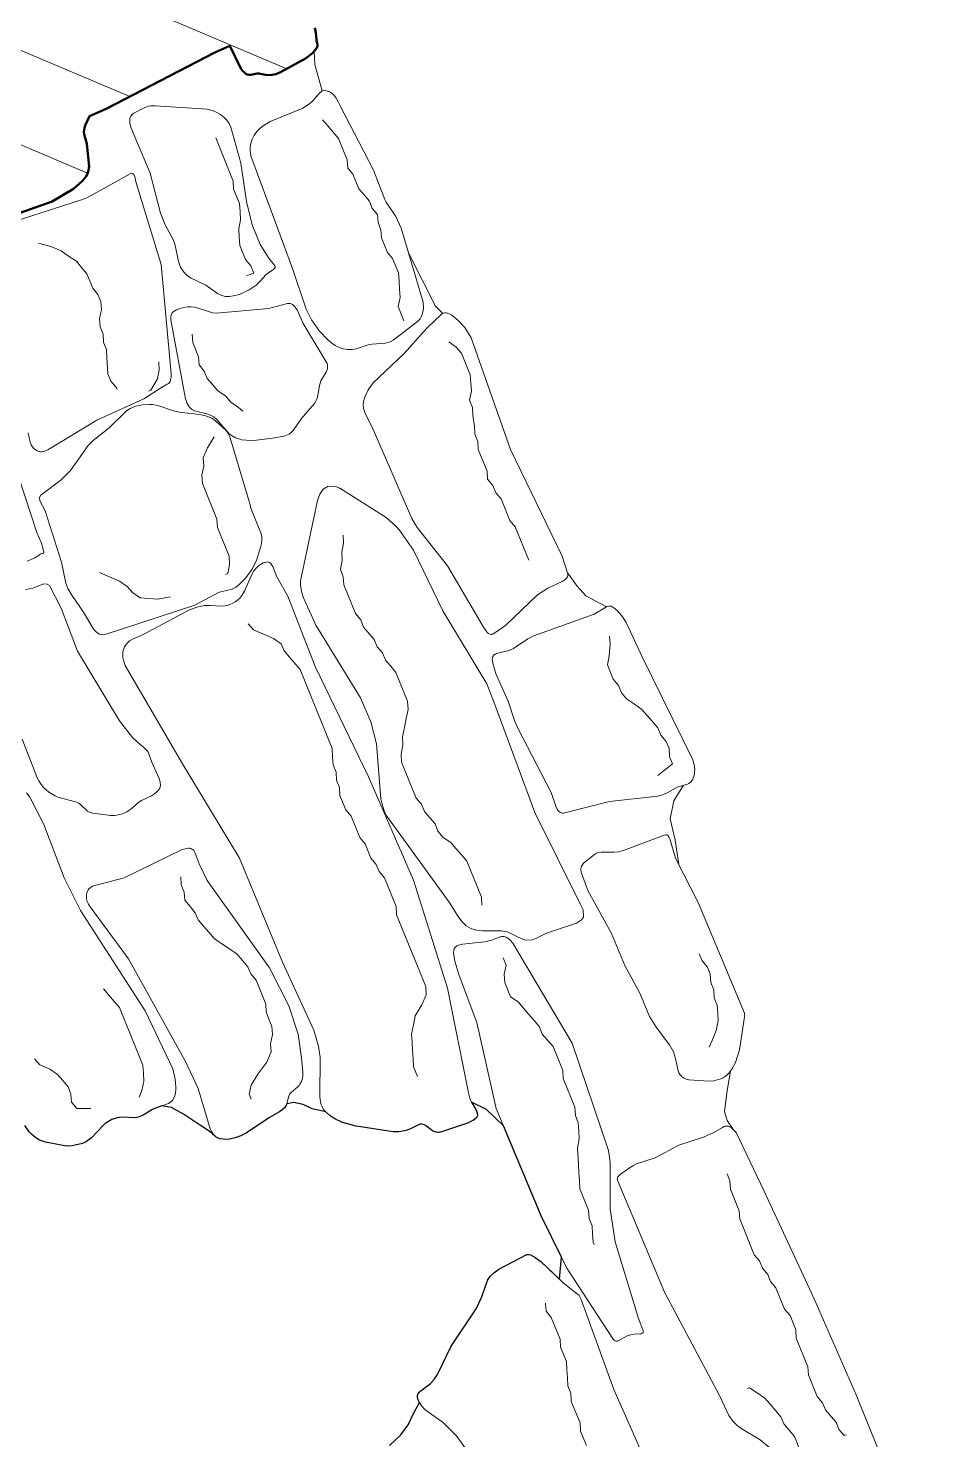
# Model space of a CAD drawing. Header units: millimetres. Extents: x -3113 to 15022, y -19591 to 4665.
# Drawn here: x -1648 to -910, y -13203 to -12055 of the extents above; entities that cross this region are included whole.
import ezdxf

# ---------------------------------------------------------------- set-up
doc = ezdxf.new("R2010")
doc.units = ezdxf.units.MM
for name, color, linetype, lineweight in [('0A-cutline', 7, 'Continuous', 50), ('0A-detail', 7, 'Continuous', 18), ('0A-detail-detail', 7, 'Continuous', 13), ('0T-hatch', 7, 'Continuous', 9)]:
    doc.layers.add(name, color=color, linetype=linetype, lineweight=lineweight)
picture_1 = doc.add_image_def('image4.png', size_in_pixel=(1920, 1080))
picture_2 = doc.add_image_def('image7.png', size_in_pixel=(1920, 1080))

msp = doc.modelspace()

# ---------------------------------------------------------------- hatches: boundary and pattern name
at = {"layer": '0T-hatch'}
h = msp.add_hatch(dxfattribs=at)
h.set_pattern_fill('JIS_WOOD', color=256, scale=100)
h.set_pattern_definition([(337.0514, (1306.61, -963.68), (27.57044, 65.1143), [])])
h.paths.add_polyline_path([(-1022.4, -13893), (-1080.8, -13898.9), (-1091.2, -13901.2), (-1116.5, -13912.2), (-1199.3, -13954.5), (-1269.9, -13980.7), (-1270.4, -13981.5), (-1270.5, -13981), (-1275.5, -13982.8), (-1295.1, -13990.8), (-1315.2, -14002.2), (-1342.7, -14021.7), (-1357.8, -14025.8), (-1409.9, -14030.2), (-1423.1, -14033.7), (-1429.4, -14036.3), (-1446, -14046.2), (-1482.4, -14076), (-1496.2, -14085), (-1514.8, -14088.9), (-1522.1, -14085.3), (-1538.7, -14033.2), (-1571, -13967.7), (-1597.7, -13919.1), (-1639.5, -13836.2), (-1673.9, -13758.6), (-1707, -13680.6), (-1742.1, -13588.4), (-1767.3, -13492.5), (-1786.2, -13412.5), (-1804, -13373.9), (-1849.1, -13290.4), (-1874.2, -13233), (-1902.2, -13138.2), (-1931.6, -13043.7), (-1948.7, -12997.4), (-1985.3, -12921), (-2024, -12845.7), (-2050.4, -12788.7), (-2053.6, -12784.1), (-2054.4, -12779.9), (-2059.5, -12769), (-2087.7, -12701.4), (-2092.8, -12610.5), (-2093.8, -12575.9), (-2097.3, -12551.1), (-2106.2, -12512.8), (-2120, -12469.2), (-2138.2, -12429.3), (-2158.7, -12386.4), (-2145.8, -12392.7), (-2142.8, -12393.6), (-2139.7, -12394), (-2107.1, -12392.7), (-2101, -12399.4), (-2097.8, -12410.1), (-2097.1, -12411.9), (-2096.1, -12413.5), (-2094.9, -12415.1), (-2093.4, -12416.4), (-2091.7, -12417.5), (-2090, -12418.2), (-2088.2, -12418.4), (-2086.4, -12418.1), (-2084.7, -12417.4), (-2081.3, -12415.6), (-2076.2, -12413.4), (-2073, -12411.7), (-2060.7, -12402.8), (-2002.2, -12379.7), (-1994.3, -12375.4), (-1986.7, -12369.6), (-1985.4, -12368.2), (-1984.8, -12366.6), (-1985.1, -12364.9), (-1987, -12359.2), (-1987.1, -12350), (-1989, -12333.4), (-1996.5, -12302.8), (-1994, -12301.5), (-1990.5, -12306.6), (-1991, -12313.2), (-1991, -12315.3), (-1990.8, -12316.5), (-1990.3, -12318), (-1989.6, -12319.4), (-1988.3, -12321), (-1987.5, -12321.8), (-1986.3, -12322.6), (-1979.5, -12326.1), (-1973.9, -12330.3), (-1972.6, -12331), (-1971.1, -12331.3), (-1969.7, -12331.2), (-1968.1, -12330.8), (-1966.8, -12330.3), (-1955.6, -12324.2), (-1934.8, -12317.2), (-1913.4, -12306.4), (-1912.1, -12305.4), (-1910.9, -12303.8), (-1910.6, -12303), (-1910.5, -12301.5), (-1910.8, -12299.9), (-1911.2, -12298.3), (-1916.9, -12283.5), (-1920, -12274.5), (-1921.1, -12272.6), (-1921.7, -12271.9), (-1922.8, -12270.9), (-1924, -12270), (-1928.4, -12267.7), (-1923.3, -12265.1), (-1922.4, -12266.3), (-1921.2, -12267.4), (-1914.7, -12272.3), (-1911.1, -12280.8), (-1910.4, -12282.1), (-1904.6, -12290.2), (-1904.9, -12299), (-1904.6, -12300.7), (-1904, -12302.2), (-1903, -12303.3), (-1901.7, -12303.7), (-1900.1, -12303.5), (-1889.3, -12301), (-1883.5, -12298.6), (-1875.6, -12293.8), (-1848.5, -12270.7), (-1846.8, -12268.1), (-1846.1, -12266.8), (-1845.6, -12265.3), (-1844.8, -12262.3), (-1841, -12225.4), (-1830.8, -12221), (-1824.7, -12226.1), (-1823.9, -12226.6), (-1823, -12226.9), (-1814.2, -12229), (-1808.7, -12229.7), (-1802.4, -12229.5), (-1796.1, -12228.3), (-1793.1, -12227.2), (-1792.3, -12226.7), (-1791.6, -12226.2), (-1790.7, -12225.2), (-1786.7, -12219.6), (-1781.4, -12216.4), (-1764.6, -12209.3), (-1758.1, -12205.8), (-1756, -12204.1), (-1754.2, -12202.1), (-1748, -12192.8), (-1737.4, -12182.9), (-1722.6, -12177.4), (-1719.7, -12184.7), (-1718.4, -12192.2), (-1715.7, -12202.6), (-1713, -12220.1), (-1712.2, -12222.3), (-1711.2, -12224), (-1710, -12225.3), (-1708.5, -12225.8), (-1706.5, -12225.6), (-1704.1, -12224.6), (-1694.3, -12219.3), (-1628.1, -12196), (-1610.8, -12185.5), (-1603.3, -12179.1), (-1600.8, -12176), (-1599.6, -12173.9), (-1599.1, -12172.5), (-1598.5, -12170.6), (-1598.2, -12168.7), (-1598.1, -12167.4), (-1600, -12149.1), (-1603, -12137.9), (-1597.8, -12126.4), (-1584.1, -12120.5), (-1495.6, -12074.7), (-1483.4, -12069.2), (-1474.5, -12087.8), (-1473.2, -12089.6), (-1471.7, -12091.1), (-1470.5, -12092), (-1469.3, -12092.6), (-1467.9, -12092.9), (-1466.7, -12092.9), (-1461.3, -12091.7), (-1454.4, -12092.9), (-1451.6, -12093.1), (-1449, -12092.9), (-1446.2, -12092.3), (-1442.3, -12090.8), (-1421.8, -12079.5), (-1416.3, -12075.2), (-1413.4, -12072.1), (-1412.6, -12070.9), (-1412.1, -12069.4), (-1412.1, -12068.3), (-1413.1, -12064.5), (-1413.5, -12058.7), (-1414.4, -12054.7), (-1419.8, -12040.5), (-1415.9, -12038.7), (-1333.2, -11983.3), (-1319.3, -11971.6), (-1310.9, -11961.8), (-1304.2, -11950.3), (-1292.2, -11916.3), (-1290.2, -11905.4), (-1290.1, -11894), (-1293, -11877.6), (-1334.6, -11786.8), (-1368.7, -11709.4), (-1398.5, -11614.4), (-1435.7, -11521.8), (-1449, -11476.5), (-1450.7, -11472.9), (-1451.9, -11471.1), (-1453, -11469.9), (-1454.2, -11468.9), (-1456.1, -11467.8), (-1458.1, -11467), (-1461.5, -11466.3), (-1466.2, -11466.2), (-1472.2, -11467), (-1481.2, -11470), (-1515.3, -11475.4), (-1518.6, -11476.5), (-1523.2, -11478.8), (-1526.2, -11480.8), (-1529, -11483.2), (-1540.1, -11495.2), (-1552, -11492), (-1553.7, -11491.8), (-1554.6, -11491.9), (-1556.2, -11492.1), (-1558.7, -11492.9), (-1568.5, -11498), (-1587.2, -11504.9), (-1608.2, -11515.4), (-1619.3, -11516.8), (-1639, -11516.5), (-1652.8, -11514.4), (-1661.9, -11512.3), (-1665.3, -11512), (-1667, -11512), (-1670.6, -11512.6), (-1693.7, -11520.5), (-1724.1, -11522.4), (-1725.8, -11522.8), (-1729.2, -11523.9), (-1732.3, -11525.5), (-1735.1, -11527.6), (-1736.3, -11528.9), (-1747.1, -11544.2), (-1759, -11558.2), (-1774.6, -11580.9), (-1783.4, -11583.8), (-1799.7, -11581.4), (-1803.3, -11581.2), (-1808.4, -11581.9), (-1815.6, -11584.5), (-1823.5, -11589), (-1836.6, -11574.6), (-1879, -11484.2), (-1912.6, -11406.6), (-1928.6, -11367.5), (-1974.9, -11386.4), (-1958.7, -11426), (-1924.6, -11504.8), (-1878.6, -11602.8), (-2209.7, -12395.6), (-2183.5, -12450.5), (-2166.8, -12487.2), (-2154.4, -12526), (-2146.5, -12560.2), (-2143.7, -12580.2), (-2142.7, -12612.7), (-2137.1, -12712.7), (-2105.3, -12789.1), (-2068.9, -12867.6), (-2030.1, -12943.2), (-1994.8, -13017), (-1978.9, -13059.8), (-1950.1, -13152.7), (-1921.3, -13250.1), (-1894.1, -13312.3), (-1848.8, -13396.2), (-1833.7, -13428.9), (-1815.8, -13504.6), (-1789.8, -13603.7), (-1753.3, -13699.2), (-1719.8, -13778.4), (-1684.7, -13857.6), (-1642, -13942.4), (-1615.4, -13990.8), (-1585.2, -14051.9), (-1569.1, -14102.7), (-1498.2, -14260.3), (-689.4, -14133.8), (-219.7, -14754.3), (-180.8, -14739), (-152.6, -14664.2), (-150.5, -14645.3), (-150.4, -14638.2), (-151.9, -14624.1), (-154.5, -14614.1), (-185.5, -14549.8), (-227.5, -14460.3), (-261.1, -14367.6), (-295.8, -14275.4), (-338.5, -14186.4), (-373.8, -14094.5), (-405.1, -14001.4), (-429.6, -13934.3), (-432.4, -13928.7), (-434.4, -13926), (-435.4, -13924.9), (-436.7, -13923.7), (-438.7, -13922.5), (-440.1, -13921.8), (-443, -13920.8), (-463.4, -13917.3), (-481.5, -13911.6), (-506.3, -13906.5), (-513, -13897.9), (-516.9, -13889.4), (-548.2, -13796.3), (-565.1, -13749.5), (-565.9, -13748), (-567.9, -13745.2), (-569.1, -13743.9), (-571.1, -13742.4), (-572.6, -13741.5), (-575.7, -13740.3), (-579.6, -13739.4), (-586.7, -13738.8), (-590.2, -13738.8), (-631.1, -13745.4), (-724.1, -13779.8), (-759.7, -13792.9), (-804.9, -13802.4), (-811.4, -13804.9), (-872, -13835.7), (-962.5, -13867.7)])
h.paths.add_polyline_path([(-1903.6, -11729.3), (-1787.8, -12015.1), (-1628.5, -11950.6), (-1744.3, -11664.7)], flags=24)
h.paths.add_polyline_path([(-832.6, -14046.5), (-716.8, -14332.4), (-557.5, -14267.9), (-673.3, -13982)], flags=24)

# ---------------------------------------------------------------- linework, layer by layer
at = {"layer": '0A-cutline'}
msp.add_lwpolyline([(-1694.3, -12219.3), (-1628.1, -12196), (-1610.8, -12185.5), (-1603.3, -12179.1), (-1600.8, -12176), (-1599.6, -12173.9), (-1599.1, -12172.5), (-1598.5, -12170.6), (-1598.2, -12168.7), (-1598.1, -12167.4), (-1600, -12149.1), (-1602.1, -12141.1), (-1602.2, -12139.6), (-1602.1, -12137.7), (-1601.8, -12135.9), (-1601.2, -12134), (-1597.8, -12126.4), (-1584.1, -12120.5), (-1495.6, -12074.7), (-1483.4, -12069.2), (-1474.5, -12087.8), (-1473.2, -12089.6), (-1471.7, -12091.1), (-1470.5, -12092), (-1469.3, -12092.6), (-1467.9, -12092.9), (-1466.7, -12092.9), (-1462.5, -12092), (-1461.2, -12091.9), (-1459.8, -12091.9), (-1454.4, -12092.9), (-1451.6, -12093.1), (-1449, -12092.9), (-1446.2, -12092.3), (-1442.3, -12090.8), (-1421.8, -12079.5), (-1416.3, -12075.2), (-1413.4, -12072.1), (-1412.6, -12070.9), (-1412.1, -12069.4), (-1412.1, -12068.3), (-1413, -12064.9), (-1413.1, -12064.2), (-1413.5, -12058.7), (-1414.4, -12054.7)], dxfattribs=at)
at = {"layer": '0A-cutline', "lineweight": 30}
msp.add_lwpolyline([(-1353.5, -13207.9), (-1344.4, -13199.1), (-1338.3, -13191.1), (-1333.7, -13181.2), (-1329.2, -13172.9), (-1330.2, -13170.8), (-1330.8, -13168.9), (-1330.8, -13167.1), (-1330.3, -13165.7), (-1329.5, -13164.6), (-1328.2, -13163.4), (-1323.4, -13160), (-1320.2, -13157.4), (-1317.6, -13154.6), (-1314.5, -13150.1), (-1303.5, -13127.2), (-1283.1, -13096.8), (-1278.3, -13087.1), (-1274.9, -13076.6), (-1273.5, -13073.2), (-1272.7, -13071.9), (-1271.5, -13070.2), (-1268.7, -13067.4), (-1264.6, -13064.4), (-1241.7, -13052.5), (-1240.5, -13052.4), (-1238.8, -13052.8), (-1234.9, -13054.9), (-1230.3, -13058.2), (-1215.3, -13072.7), (-1213.7, -13054.6), (-1230.1, -13021.2), (-1260.8, -12947.9), (-1274.6, -12934.7), (-1286.9, -12928.5), (-1283.4, -12934.5), (-1282.2, -12937.1), (-1281.9, -12939.1), (-1282.2, -12940.3), (-1282.9, -12941.3), (-1283.6, -12942), (-1285.1, -12943.2), (-1290.1, -12945.6), (-1312, -12953), (-1313.7, -12953.3), (-1315.7, -12953.1), (-1317.4, -12952.4), (-1318.5, -12951.9), (-1324.4, -12947.6), (-1325.3, -12947.1), (-1326.3, -12946.8), (-1327.2, -12946.6), (-1328.3, -12946.6), (-1329.4, -12946.8), (-1330.4, -12947.2), (-1336, -12950), (-1339.2, -12951.4), (-1341.4, -12952), (-1346, -12952.7), (-1350.5, -12952.7), (-1380.8, -12948), (-1391.9, -12945.1), (-1398.1, -12942.3), (-1401.9, -12939.7), (-1405.4, -12936.6), (-1416.5, -12933.9), (-1423.8, -12930.4), (-1431.3, -12929), (-1437.2, -12930), (-1438, -12931.7), (-1439, -12933.2), (-1441.2, -12935.2), (-1443.2, -12936.6), (-1451.2, -12941), (-1470.1, -12953.7), (-1474.5, -12955.9), (-1479.1, -12957.6), (-1483.9, -12958.6), (-1487.3, -12958.9), (-1488.9, -12958.8), (-1491.3, -12958.5), (-1493.1, -12958), (-1494.6, -12957.1), (-1495.5, -12956.4), (-1496.8, -12955.2), (-1497.8, -12953.7), (-1507.4, -12947.7), (-1521.1, -12938.5), (-1530.9, -12932.9), (-1538.8, -12931.7), (-1544.1, -12933.6), (-1546.4, -12934.6), (-1554.1, -12939.2), (-1558, -12940.9), (-1560.3, -12941.4), (-1571.3, -12940.7), (-1575.3, -12941.3), (-1579.5, -12942.7), (-1584.9, -12946.1), (-1586.9, -12947.9), (-1596.1, -12957.5), (-1601.1, -12961.1), (-1603.3, -12962.1), (-1609.4, -12963.7), (-1611.9, -12964.1), (-1616.3, -12964.3), (-1633.6, -12961.1), (-1638.3, -12959.4), (-1641.5, -12957.5), (-1644.9, -12954.6), (-1646.7, -12952.7), (-1650.3, -12947.7)], dxfattribs=at)
at = {"layer": '0A-detail'}
for points in [[(-1414.8, -12073.6), (-1414.3, -12084.4), (-1408.5, -12105.9)], [(-1647.7, -12384.2), (-1646, -12391.6), (-1645.1, -12393.8), (-1644, -12395.6), (-1642.9, -12396.9), (-1641.9, -12397.8), (-1640.9, -12398.5), (-1639.8, -12399), (-1638.7, -12399.3), (-1637.6, -12399.5), (-1636.4, -12399.5), (-1635.3, -12399.3), (-1634.1, -12399), (-1631.7, -12398), (-1591.7, -12373.8), (-1553.5, -12356.5), (-1539, -12347.2), (-1534.5, -12344.6), (-1533.5, -12343.9), (-1532.7, -12343.1), (-1532.2, -12342.4), (-1531.8, -12341.6), (-1531.7, -12341.1), (-1531.4, -12340), (-1531.3, -12338.7), (-1531.3, -12336.1), (-1539.5, -12247.3), (-1559.8, -12180.8), (-1560.9, -12175.9), (-1561.4, -12174.6), (-1561.6, -12174.1), (-1561.9, -12173.6), (-1562.3, -12173.3), (-1562.6, -12173.1), (-1563.2, -12172.9), (-1563.5, -12173), (-1564, -12173.1), (-1564.5, -12173.3), (-1598.7, -12192.5), (-1603.3, -12194.4), (-1603.3, -12194.4), (-1677.7, -12218.2)], [(-1338.2, -12237.7), (-1316.1, -12281.2), (-1310.1, -12287)], [(-1669.5, -12376.4), (-1640.5, -12465.2), (-1636.9, -12474), (-1634.9, -12480.9), (-1634.9, -12481.2), (-1634.9, -12481.5), (-1635, -12481.7), (-1635, -12481.8), (-1635.1, -12481.9), (-1635.2, -12482), (-1635.3, -12482), (-1635.4, -12482.1), (-1636.8, -12482.4), (-1637.2, -12482.5), (-1637.8, -12482.8), (-1638.8, -12483.7), (-1638.8, -12483.7), (-1642.2, -12485.9), (-1648.4, -12488.6)], [(-1208.6, -12497.9), (-1200.9, -12508.8), (-1193.9, -12516.6), (-1176.9, -12525.6)], [(-1652.5, -12633.3), (-1640.1, -12665.4), (-1639, -12667.2), (-1637, -12670.2), (-1635.1, -12672.5), (-1630.7, -12676.4), (-1625.7, -12679.5), (-1623.4, -12680.6), (-1609.1, -12684.4), (-1606.4, -12685.5), (-1604.9, -12686.6), (-1599.3, -12691.9), (-1597.6, -12692.7), (-1594.9, -12693.5), (-1580.4, -12695.4), (-1577.4, -12695.3), (-1574.5, -12695), (-1571.6, -12694.3), (-1568.9, -12693.3), (-1567.4, -12692.5), (-1564.1, -12690.2), (-1557.5, -12684.6), (-1555.5, -12683.2), (-1547.3, -12679.3), (-1544.8, -12677.9), (-1543.1, -12676.5), (-1540.8, -12673.6), (-1540, -12671.3), (-1540.2, -12668.1), (-1541.1, -12665.3), (-1547.1, -12652.1), (-1550, -12643.9), (-1550.8, -12642.7), (-1553.8, -12639.7), (-1556.1, -12637.9), (-1562.6, -12632), (-1573.2, -12618.4), (-1607.4, -12561.8), (-1620.8, -12526.8), (-1630.4, -12508.4), (-1632.1, -12507.1), (-1634.8, -12507), (-1643.8, -12510.4), (-1649.8, -12511.6)], [(-1114.3, -12670.8), (-1122.2, -12683.5), (-1125.3, -12698.2), (-1121.1, -12715.4), (-1118.2, -12735.2)], [(-1650.3, -12947.7), (-1646.7, -12952.7), (-1644.9, -12954.6), (-1641.5, -12957.5), (-1638.3, -12959.4), (-1633.6, -12961.1), (-1616.3, -12964.3), (-1611.9, -12964.1), (-1609.4, -12963.7), (-1603.3, -12962.1), (-1601.1, -12961.1), (-1596.1, -12957.5), (-1586.9, -12947.9), (-1584.9, -12946.1), (-1579.5, -12942.7), (-1575.3, -12941.3), (-1571.3, -12940.7), (-1560.3, -12941.4), (-1558, -12940.9), (-1554.1, -12939.2), (-1546.4, -12934.6), (-1544.1, -12933.6), (-1533.4, -12929.8), (-1530.1, -12927.3), (-1528.3, -12923.7), (-1527.5, -12919.2), (-1527.4, -12916.2), (-1527.9, -12910), (-1529.9, -12901.4), (-1552.4, -12854.4), (-1605, -12772.7), (-1618.3, -12746.1), (-1634.8, -12702.6), (-1646.4, -12680.6), (-1648.9, -12677.1)], [(-1076.2, -12903.4), (-1078.9, -12919), (-1081, -12936.3), (-1078.8, -12943.4), (-1073.5, -12951.1)], [(-1437.2, -12930), (-1431.3, -12929), (-1423.8, -12930.4), (-1416.5, -12933.9), (-1405.4, -12936.6)], [(-1286.9, -12928.5), (-1274.6, -12934.7), (-1260.8, -12947.9)], [(-1538.8, -12931.7), (-1530.9, -12932.9), (-1521.1, -12938.5), (-1507.4, -12947.7), (-1497.8, -12953.7)], [(-952.1, -13220.4), (-973.9, -13166.6), (-973.9, -13166.6), (-1008.1, -13088.6), (-1049, -13000.4), (-1071.3, -12953.8), (-1072.2, -12952.5), (-1073.5, -12951.1), (-1074.4, -12950.2), (-1075.6, -12949.2), (-1076.3, -12948.8), (-1077, -12948.5), (-1077.7, -12948.2), (-1078.7, -12948.1), (-1079.1, -12948), (-1079.8, -12948.1), (-1080.5, -12948.2), (-1081.2, -12948.4), (-1082.6, -12949.1), (-1089.5, -12953.4), (-1098.1, -12957.2), (-1118.1, -12963.5), (-1137.3, -12973.8), (-1152.7, -12978.7), (-1155.3, -12980), (-1165.6, -12987.2), (-1166.8, -12988.2), (-1167.3, -12988.8), (-1167.7, -12989.3), (-1168.1, -12990.2), (-1168.1, -12990.6), (-1168.2, -12991.3), (-1168.1, -12992), (-1167.6, -12993.5), (-1129.8, -13083.1), (-1085.1, -13167.1), (-1077.3, -13183.4), (-1073.9, -13188.3), (-1070.7, -13191.7), (-1067.4, -13194.2), (-1051.8, -13203.2), (-1004.8, -13242.4)], [(-1132.6, -13249.3), (-1170.9, -13162.3), (-1197.6, -13089.1), (-1198.4, -13087.5), (-1199.3, -13086), (-1200.5, -13084.7), (-1212.2, -13075.7), (-1230.3, -13058.2), (-1234.9, -13054.9), (-1238.4, -13053), (-1239.2, -13052.7), (-1240.1, -13052.5), (-1241, -13052.4), (-1241.3, -13052.5), (-1241.8, -13052.6), (-1242.7, -13053), (-1264.6, -13064.4), (-1268.7, -13067.4), (-1271.5, -13070.2), (-1272.7, -13071.9), (-1273.5, -13073.2), (-1274.9, -13076.6), (-1278.3, -13087.1), (-1283.1, -13096.8), (-1303.5, -13127.2), (-1314.5, -13150.1), (-1317.6, -13154.6), (-1320.2, -13157.4), (-1323.4, -13160), (-1328.2, -13163.4), (-1329.5, -13164.6), (-1330.1, -13165.3), (-1330.5, -13166), (-1330.7, -13166.8), (-1330.8, -13167.4), (-1330.8, -13168.5), (-1330.6, -13169.4), (-1330.2, -13170.8), (-1329.2, -13172.9), (-1328.3, -13174.4), (-1327.2, -13175.9), (-1324.7, -13178.5), (-1309.6, -13189.5), (-1299.4, -13199.9), (-1264.9, -13247.2)], [(-1213.7, -13054.6), (-1215.3, -13072.7)], [(-1329.2, -13172.9), (-1333.7, -13181.2), (-1338.3, -13191.1), (-1344.4, -13199.1), (-1353.5, -13207.9)]]:
    msp.add_lwpolyline(points, dxfattribs=at)
for points in [[(-1395.3, -12114.8), (-1397.1, -12111.8), (-1399.2, -12109), (-1402.2, -12106.6), (-1406.9, -12105.3), (-1408.5, -12105.9), (-1411, -12108.3), (-1416, -12114.1), (-1418.7, -12116.4), (-1424.7, -12120.2), (-1450.7, -12130.8), (-1456.5, -12134.4), (-1458.9, -12136.3), (-1461.6, -12139.1), (-1463.6, -12141.9), (-1465.3, -12145.1), (-1466.4, -12148.4), (-1466.9, -12151.9), (-1467, -12154.2), (-1466.5, -12158.8), (-1432.6, -12250.3), (-1421.4, -12283.5), (-1417, -12292.2), (-1410.6, -12301.3), (-1403.8, -12308.4), (-1400.6, -12311.1), (-1397.7, -12313.1), (-1395.2, -12314.4), (-1391.2, -12315.7), (-1387.7, -12316.3), (-1384, -12316.2), (-1380.8, -12315.7), (-1370.8, -12312.6), (-1367.9, -12312), (-1356.7, -12311.2), (-1353, -12310.2), (-1350.5, -12308.8), (-1331, -12293.9), (-1328.7, -12291.3), (-1327.4, -12289.1), (-1326.1, -12284.8), (-1325.9, -12282.3), (-1326.2, -12277.9), (-1344.1, -12217.5), (-1348.5, -12208.1), (-1356.4, -12196.5), (-1357.5, -12194.4), (-1366.5, -12170.5), (-1393.8, -12118)], [(-1451.8, -12242), (-1458.7, -12230.8), (-1465.3, -12215), (-1470, -12196), (-1474.5, -12164.8), (-1482.7, -12135.5), (-1484.1, -12132.4), (-1486, -12129.7), (-1488.4, -12127.2), (-1491.1, -12125.1), (-1493.5, -12123.7), (-1497.1, -12122.1), (-1502, -12120.8), (-1544.4, -12118), (-1547.8, -12118.2), (-1549.8, -12118.5), (-1552.6, -12119.4), (-1561.7, -12124.2), (-1563, -12125.2), (-1563.5, -12125.7), (-1564, -12126.4), (-1564.4, -12127), (-1564.7, -12127.7), (-1564.9, -12128.4), (-1565, -12129.2), (-1565, -12130.8), (-1564.8, -12132.5), (-1563.9, -12136.2), (-1548.3, -12172.8), (-1540, -12205.4), (-1536.1, -12214.8), (-1529.7, -12226.8), (-1528, -12231.5), (-1525.4, -12244.8), (-1524.3, -12248), (-1523.7, -12249.3), (-1522.7, -12251), (-1520.7, -12253.6), (-1518.2, -12256), (-1515.4, -12258), (-1503, -12264), (-1493.5, -12270.9), (-1492, -12271.7), (-1489.9, -12272.5), (-1488.9, -12272.8), (-1487.3, -12273.1), (-1483.9, -12273.2), (-1480.7, -12272.8), (-1475.6, -12271.5), (-1467.8, -12267.9), (-1462.2, -12264), (-1458.5, -12260.6), (-1454.2, -12255.6), (-1452.6, -12254.3), (-1447.9, -12251.2), (-1447.3, -12250.7), (-1446.9, -12250.1), (-1446.8, -12249.8), (-1446.7, -12249.5), (-1446.7, -12249.1), (-1446.7, -12248.8), (-1446.8, -12248.5), (-1446.9, -12248.2), (-1447.3, -12247.5), (-1451.8, -12242)], [(-1448.7, -12388.4), (-1439.4, -12386.8), (-1436.6, -12385.7), (-1435.3, -12385.1), (-1434, -12384.2), (-1433, -12383.3), (-1432, -12382.3), (-1425.5, -12372.7), (-1414.7, -12360.3), (-1413.2, -12357.8), (-1412.8, -12356.7), (-1412.2, -12355.1), (-1410.4, -12344.5), (-1409.4, -12341.8), (-1405.1, -12334.7), (-1404.5, -12333.4), (-1404.1, -12332), (-1403.9, -12330.9), (-1404, -12329.3), (-1404.4, -12327.8), (-1405, -12326.4), (-1423.8, -12295.1), (-1428.8, -12284.1), (-1429.7, -12282.7), (-1430.6, -12281.5), (-1431.6, -12280.5), (-1432.6, -12279.7), (-1434.2, -12279), (-1435.1, -12278.9), (-1436.6, -12279), (-1452, -12282.9), (-1494.3, -12286.8), (-1497.3, -12286.4), (-1511.9, -12281.9), (-1514.9, -12281.6), (-1517.9, -12281.7), (-1520.9, -12282.2), (-1524.7, -12283.2), (-1527, -12284.1), (-1528.4, -12284.8), (-1529.7, -12285.7), (-1530.5, -12286.6), (-1531.1, -12287.8), (-1531.4, -12289.1), (-1531.6, -12290.6), (-1531.5, -12292.1), (-1519.9, -12355.2), (-1518.4, -12359.8), (-1517.8, -12361.2), (-1517, -12362.5), (-1516.1, -12363.6), (-1514.8, -12364.9), (-1514, -12365.4), (-1512.7, -12366), (-1511.3, -12366.5), (-1502.1, -12368.6), (-1499.2, -12369.7), (-1496.5, -12371.2), (-1494.1, -12373.2), (-1484.1, -12384.8), (-1483.1, -12385.7), (-1481.7, -12386.6), (-1479, -12388.1), (-1476.1, -12389.1), (-1473.9, -12389.7), (-1470, -12390.2), (-1463.9, -12390.3), (-1448.7, -12388.4)], [(-1306.5, -12492.3), (-1331, -12461), (-1335.3, -12453.9), (-1367.8, -12379.5), (-1373.4, -12368.5), (-1374.2, -12366.2), (-1374.7, -12363.8), (-1374.9, -12361.5), (-1374.8, -12359), (-1374.3, -12356.6), (-1373.5, -12354.2), (-1371, -12349.1), (-1367, -12343.4), (-1341.6, -12319.7), (-1323.3, -12299.1), (-1311.6, -12287.9), (-1310.6, -12287.2), (-1309.6, -12286.7), (-1308.6, -12286.5), (-1307.4, -12286.5), (-1306.3, -12286.7), (-1305.1, -12287.2), (-1302.8, -12288.5), (-1297.6, -12292.7), (-1292.4, -12298.5), (-1287.2, -12306.9), (-1255, -12397.8), (-1213.1, -12484.4), (-1208.6, -12497.9), (-1208.4, -12499.1), (-1208.4, -12500.2), (-1208.7, -12501.2), (-1209.2, -12502.1), (-1210, -12502.9), (-1210.9, -12503.7), (-1213.1, -12505), (-1224.7, -12510.4), (-1233.2, -12516), (-1258.9, -12540.5), (-1267.8, -12546.9), (-1268.9, -12547.5), (-1270, -12548), (-1270.4, -12548.1), (-1270.9, -12548.1), (-1271.9, -12547.9), (-1272.9, -12547.4), (-1273.7, -12546.7), (-1274.6, -12545.8), (-1277, -12542.2), (-1306.5, -12492.3)], [(-1467.7, -12440), (-1483.5, -12387.4), (-1485.2, -12384), (-1486.8, -12382), (-1495.3, -12374.4), (-1498.2, -12372.3), (-1500, -12371.4), (-1503.3, -12370.2), (-1508.1, -12369.1), (-1524.8, -12367.4), (-1530.2, -12366), (-1541.3, -12362.1), (-1546.2, -12361.2), (-1549, -12361), (-1554.6, -12361.3), (-1557.4, -12361.8), (-1560.2, -12362.5), (-1562.8, -12363.5), (-1564.6, -12364.4), (-1567.5, -12366.3), (-1581.6, -12380.1), (-1594.8, -12390.3), (-1598.7, -12394.3), (-1613.2, -12414.7), (-1620.7, -12422.3), (-1637.4, -12434.8), (-1638.5, -12436.8), (-1638.1, -12439.4), (-1633.8, -12447.5), (-1620.5, -12489.3), (-1617, -12506.3), (-1615.4, -12510.7), (-1612.2, -12516.2), (-1602.6, -12530), (-1594.7, -12543.2), (-1593.8, -12544.4), (-1591.8, -12546.5), (-1589.5, -12547.9), (-1586.9, -12548.3), (-1584.2, -12547.8), (-1512, -12524.4), (-1492.2, -12513.8), (-1490.7, -12513.4), (-1481.5, -12511.2), (-1478.9, -12509.9), (-1476.6, -12508.3), (-1470.6, -12502.2), (-1465.7, -12495.3), (-1461.9, -12487.9), (-1457.8, -12474.4), (-1457.4, -12471.6), (-1457.5, -12468.6), (-1458.1, -12466.2), (-1466.3, -12445.3), (-1467, -12442.7)], [(-1403.6, -12427.6), (-1407.5, -12429.9), (-1410.2, -12434), (-1412.2, -12439.1), (-1426, -12504.4), (-1426, -12508), (-1425.3, -12512.9), (-1423.9, -12517.7), (-1413.5, -12540.6), (-1377.1, -12599.8), (-1368.8, -12619.2), (-1364.2, -12637.2), (-1360.5, -12682.2), (-1359.4, -12687), (-1357.8, -12691.6), (-1355.7, -12695.9), (-1304.9, -12766), (-1297.8, -12777.7), (-1294.8, -12781.7), (-1291.3, -12785.1), (-1287.5, -12787.4), (-1282.9, -12788.8), (-1278, -12789.3), (-1262.5, -12789.3), (-1256.9, -12790.4), (-1248.8, -12794.5), (-1243.3, -12796.7), (-1237.3, -12796.6), (-1234.5, -12795.6), (-1225.8, -12791.1), (-1201.4, -12783), (-1197.2, -12780.2), (-1195.8, -12778.2), (-1196, -12772.2), (-1198.3, -12767.3), (-1235.4, -12693), (-1268.8, -12602.9), (-1274.3, -12588.4), (-1310.3, -12529), (-1334.1, -12479.7), (-1345.5, -12463.4), (-1348.8, -12459.7), (-1356.2, -12453.1), (-1393.9, -12429.1), (-1397.4, -12427.7)], [(-1499.4, -12524.5), (-1503.9, -12524.7), (-1510.5, -12526), (-1516.9, -12528.3), (-1554.1, -12548.2), (-1562.6, -12551.9), (-1564.6, -12553), (-1565.5, -12553.7), (-1566.6, -12554.7), (-1567.9, -12556.2), (-1569.1, -12558.2), (-1570.1, -12560.4), (-1570.6, -12562.4), (-1570.7, -12564.6), (-1570.6, -12566.8), (-1570.1, -12569), (-1568.6, -12573.4), (-1522.8, -12651.9), (-1475.6, -12730.2), (-1440.6, -12814.8), (-1415.1, -12870), (-1411.3, -12883), (-1409.9, -12892.2), (-1410.4, -12924.1), (-1409.7, -12928.6), (-1409.1, -12930.8), (-1408.6, -12932), (-1406.9, -12934.8), (-1405.4, -12936.6), (-1401.9, -12939.7), (-1398.1, -12942.3), (-1391.9, -12945.1), (-1380.8, -12948), (-1350.5, -12952.7), (-1346, -12952.7), (-1341.4, -12952), (-1339.2, -12951.4), (-1336, -12950), (-1330.4, -12947.2), (-1329.4, -12946.8), (-1328.3, -12946.6), (-1327.2, -12946.6), (-1326.3, -12946.8), (-1325.3, -12947.1), (-1324.4, -12947.6), (-1318.5, -12951.9), (-1317.4, -12952.4), (-1316.1, -12953), (-1315.3, -12953.1), (-1314.2, -12953.2), (-1313.1, -12953.2), (-1312, -12953), (-1290.1, -12945.6), (-1285.5, -12943.4), (-1284.5, -12942.8), (-1283.6, -12942), (-1282.9, -12941.3), (-1282.2, -12940.3), (-1282, -12939.6), (-1282, -12938.6), (-1282.1, -12937.7), (-1282.4, -12936.6), (-1283.4, -12934.5), (-1286.9, -12928.5), (-1288.3, -12925.4), (-1289.4, -12920.9), (-1306.4, -12835.8), (-1334.1, -12748.1), (-1370.7, -12663.9), (-1414.2, -12574.3), (-1436.4, -12517), (-1445.2, -12501.3), (-1448.6, -12492.8), (-1449.2, -12491.8), (-1449.8, -12490.9), (-1450.5, -12490.1), (-1451.3, -12489.6), (-1452.1, -12489.2), (-1453.1, -12489.1), (-1454.1, -12489.2), (-1455.2, -12489.5), (-1456.4, -12489.9), (-1458.6, -12491.2), (-1460.2, -12492.4), (-1462.4, -12494.5), (-1463.9, -12496.4), (-1466.2, -12500.4), (-1471.5, -12513), (-1473.7, -12516.5), (-1475.5, -12518.6), (-1477.3, -12520.2), (-1479.2, -12521.6), (-1481.2, -12522.8), (-1483.4, -12523.8), (-1485.6, -12524.5), (-1487.7, -12524.9), (-1490.2, -12525.1), (-1499.4, -12524.5)], [(-1248.8, -12625), (-1222.1, -12676.7), (-1218.3, -12687.7), (-1217.2, -12690.2), (-1216.6, -12691.1), (-1216, -12691.9), (-1215.3, -12692.5), (-1214.6, -12693), (-1213.7, -12693.3), (-1212.8, -12693.4), (-1211.9, -12693.4), (-1210.8, -12693.2), (-1174.5, -12684.1), (-1135.1, -12679.8), (-1131.3, -12678.7), (-1127.7, -12677.1), (-1118.9, -12672.2), (-1117.7, -12671.7), (-1111, -12669.8), (-1110.1, -12669.4), (-1109.3, -12668.9), (-1108.2, -12668), (-1107.8, -12667.6), (-1107.3, -12666.8), (-1106.8, -12665.9), (-1106.4, -12664.9), (-1105.9, -12663.4), (-1105.5, -12661.9), (-1105.3, -12660), (-1105.2, -12658), (-1105.7, -12654), (-1106.7, -12650), (-1147.8, -12566.9), (-1161.2, -12537.9), (-1164.6, -12532.9), (-1168.7, -12528.4), (-1170.7, -12526.7), (-1171.5, -12526.1), (-1172.4, -12525.6), (-1173.3, -12525.2), (-1174.2, -12525), (-1174.7, -12525), (-1176, -12525.3), (-1176.9, -12525.6), (-1187, -12531.5), (-1236, -12549.2), (-1240.9, -12551.8), (-1252.7, -12559.6), (-1256.5, -12561.3), (-1266.4, -12563.7), (-1267.3, -12564.1), (-1268.1, -12564.5), (-1268.7, -12565.1), (-1269.3, -12565.8), (-1269.5, -12566.2), (-1269.8, -12567.4), (-1269.9, -12568.4), (-1269.2, -12572.7), (-1266.8, -12580.6), (-1256.9, -12602.3), (-1251.7, -12618.9), (-1248.8, -12625)], [(-1082.1, -12908.7), (-1080.4, -12907.6), (-1078.9, -12906.3), (-1077.5, -12905), (-1075, -12901.8), (-1072, -12896.3), (-1068.8, -12886.1), (-1064.6, -12859.1), (-1064.5, -12858.1), (-1064.6, -12857.1), (-1064.7, -12856.1), (-1102.3, -12766.2), (-1120.7, -12730.2), (-1125.5, -12714.3), (-1125.9, -12713.3), (-1126.4, -12712.4), (-1126.9, -12711.7), (-1127.2, -12711.5), (-1127.5, -12711.3), (-1127.9, -12711.1), (-1128.3, -12711.1), (-1128.6, -12711.1), (-1129.1, -12711.1), (-1130, -12711.4), (-1163.1, -12724), (-1167, -12724.9), (-1171.1, -12725.3), (-1181.4, -12725.3), (-1183.3, -12725.6), (-1185, -12726.1), (-1186.8, -12727.1), (-1195.6, -12734.3), (-1196.3, -12735.1), (-1196.9, -12735.8), (-1197.4, -12736.7), (-1197.6, -12737.5), (-1197.8, -12738.5), (-1197.8, -12739.4), (-1197.6, -12741.5), (-1192.2, -12756.3), (-1173, -12791.3), (-1162.1, -12817.3), (-1149.8, -12839.9), (-1142, -12859), (-1136.6, -12867.5), (-1125.6, -12882.1), (-1122.5, -12887.8), (-1120.8, -12893), (-1118.7, -12903), (-1118, -12904.8), (-1117.6, -12905.6), (-1116.9, -12906.5), (-1116.2, -12907.3), (-1115.6, -12907.9), (-1114.7, -12908.6), (-1113.9, -12909.1), (-1112.1, -12909.9), (-1110.1, -12910.4), (-1093.6, -12911.6), (-1089.7, -12911.2), (-1085.8, -12910.3), (-1083.9, -12909.6), (-1082.1, -12908.7)], [(-1425.1, -12892.5), (-1428, -12873.4), (-1435.4, -12850.2), (-1451.1, -12819.4), (-1502, -12748.4), (-1508.5, -12734.7), (-1511.7, -12726), (-1512.2, -12724.9), (-1512.9, -12724), (-1513.7, -12723.1), (-1514.4, -12722.7), (-1515.3, -12722.3), (-1516.2, -12722.1), (-1517.3, -12722.1), (-1518.4, -12722.2), (-1519.6, -12722.4), (-1522.2, -12723.2), (-1569.6, -12746), (-1595.3, -12753), (-1596.3, -12753.6), (-1597.3, -12754.2), (-1598.2, -12755.1), (-1598.8, -12756), (-1599.4, -12757.1), (-1599.8, -12758.2), (-1600.1, -12759.5), (-1600.2, -12761), (-1600.2, -12761.9), (-1600.1, -12763.1), (-1599.5, -12765.4), (-1598.6, -12767.6), (-1597.3, -12769.7), (-1566, -12812.1), (-1519.7, -12895.6), (-1509.4, -12917.6), (-1499.5, -12950.3), (-1498.4, -12952.6), (-1497.1, -12954.7), (-1496.3, -12955.6), (-1495.5, -12956.4), (-1494.6, -12957.1), (-1493.5, -12957.7), (-1492.5, -12958.2), (-1491.3, -12958.5), (-1488.9, -12958.8), (-1487.3, -12958.9), (-1483.9, -12958.6), (-1479.1, -12957.6), (-1474.5, -12955.9), (-1470.1, -12953.7), (-1451.2, -12941), (-1443.2, -12936.6), (-1441.2, -12935.2), (-1439.4, -12933.6), (-1438.7, -12932.7), (-1438, -12931.7), (-1437.4, -12930.5), (-1437.1, -12929.6), (-1435.5, -12923.6), (-1434.9, -12922.3), (-1434.4, -12921.6), (-1433.7, -12920.7), (-1428, -12916), (-1427.2, -12915), (-1426.5, -12914), (-1425.3, -12911.8), (-1424.5, -12909.4), (-1424, -12907), (-1424, -12904.3), (-1425.1, -12892.5)], [(-1150.9, -13104.5), (-1169.9, -13042.3), (-1174.1, -13015.3), (-1173.9, -12977.5), (-1175.4, -12968), (-1204.8, -12880.5), (-1253.1, -12799.4), (-1255.2, -12797), (-1256.2, -12796), (-1257.3, -12795.2), (-1258.5, -12794.5), (-1259.7, -12794.1), (-1260.3, -12793.9), (-1260.9, -12793.8), (-1261.6, -12793.8), (-1262.2, -12793.8), (-1263.1, -12794), (-1263.5, -12794.1), (-1270.5, -12796.8), (-1276, -12798.1), (-1294.2, -12800.1), (-1297.4, -12800.9), (-1298.7, -12801.5), (-1299.3, -12801.9), (-1299.8, -12802.3), (-1300.3, -12802.8), (-1300.5, -12803), (-1301, -12803.9), (-1301.2, -12804.6), (-1301.3, -12805.3), (-1301.4, -12806.8), (-1300.5, -12814), (-1297, -12825.6), (-1282.6, -12863.7), (-1266.8, -12933.7), (-1230.1, -13021.2), (-1209.2, -13063.7), (-1171.6, -13121.4), (-1171, -13122), (-1170.5, -13122.4), (-1169.9, -13122.8), (-1169.3, -13123), (-1168.8, -13123.1), (-1168, -13123), (-1167.4, -13122.7), (-1160.1, -13118.8), (-1157.4, -13117.9), (-1154.5, -13117.4), (-1149.7, -13117.2), (-1148.9, -13117), (-1148.3, -13116.9), (-1147.7, -13116.6), (-1147.3, -13116.3), (-1147.1, -13116), (-1147.1, -13115.8), (-1147, -13115.3), (-1147.1, -13114.6), (-1147.3, -13113.9), (-1150.9, -13104.5)]]:
    msp.add_lwpolyline(points, close=True, dxfattribs=at)
at = {"layer": '0A-detail-detail'}
for points in [[(-1408.1, -12129.4), (-1403.8, -12134.5), (-1399.4, -12139.5), (-1395.1, -12144.6), (-1388, -12162.1), (-1387.6, -12168.8), (-1383.3, -12173.8), (-1378.6, -12185.5), (-1374.3, -12190.6), (-1369.9, -12195.6), (-1367.6, -12201.5), (-1363.3, -12206.5), (-1362.8, -12213.1), (-1360.5, -12219), (-1360.1, -12225.6), (-1355.3, -12237.3), (-1351, -12242.4), (-1346.3, -12254), (-1345.8, -12260.7), (-1345.4, -12267.3), (-1345, -12273.9), (-1346.5, -12281.4), (-1341.8, -12293), (-1342.6, -12291.1)], [(-1495, -12144.2), (-1480.8, -12179.3), (-1480.4, -12185.9), (-1475.6, -12197.6), (-1475.2, -12204.2), (-1474.8, -12210.9), (-1476.3, -12218.3), (-1475.9, -12224.9), (-1475.5, -12231.6), (-1470.7, -12243.2), (-1466.4, -12248.3), (-1464.1, -12254.1), (-1469.9, -12256.5)], [(-1639.3, -12229.9), (-1629.2, -12232.6), (-1620.9, -12236.1), (-1614.7, -12240.3), (-1608.4, -12244.6), (-1604.1, -12249.7), (-1599.8, -12254.7), (-1595.1, -12266.4), (-1590.8, -12271.5), (-1588.4, -12277.3), (-1588, -12283.9), (-1589.5, -12291.3), (-1589.1, -12298), (-1586.7, -12303.8), (-1586.3, -12310.5), (-1583.9, -12316.3), (-1583.5, -12322.9), (-1582.7, -12336.2), (-1580.3, -12342), (-1576, -12347.1), (-1575.2, -12349)], [(-1514.2, -12303.9), (-1513.7, -12310.5), (-1509, -12322.2), (-1508.6, -12328.9), (-1504.3, -12333.9), (-1501.9, -12339.8), (-1497.6, -12344.8), (-1493.3, -12349.9), (-1487, -12354.1), (-1482.7, -12359.2), (-1476.4, -12363.5), (-1472.9, -12366.6)], [(-1305.4, -12310.1), (-1299.2, -12314.3), (-1294.9, -12319.4), (-1287.8, -12336.9), (-1287.4, -12343.5), (-1286.9, -12350.2), (-1288.5, -12357.6), (-1286.1, -12363.4), (-1285.7, -12370.1), (-1284.5, -12378.6), (-1284, -12385.3), (-1281.7, -12391.1), (-1281.3, -12397.8), (-1274.2, -12415.3), (-1273.7, -12421.9), (-1269.4, -12427), (-1267.1, -12432.8), (-1262.7, -12437.9), (-1255.6, -12455.4), (-1251.3, -12460.5), (-1240.3, -12487.7)], [(-1541.4, -12326.3), (-1540.9, -12332.9), (-1542.5, -12340.3), (-1547.9, -12349.3), (-1549.8, -12350.1)], [(-1496.2, -12387.3), (-1501.6, -12396.3), (-1505.1, -12404.5), (-1504.7, -12411.2), (-1506.2, -12418.6), (-1505.8, -12425.2), (-1494, -12454.4), (-1493.5, -12461.1), (-1484.1, -12484.4), (-1483.7, -12491.1), (-1485.2, -12498.5), (-1487.1, -12499.3)], [(-1391.3, -12467.3), (-1390.9, -12473.9), (-1392.4, -12481.3), (-1392, -12488), (-1393.5, -12495.4), (-1391.2, -12501.2), (-1390.7, -12507.9), (-1381.3, -12531.2), (-1377, -12536.3), (-1374.6, -12542.1), (-1366, -12552.2), (-1363.6, -12558.1), (-1359.3, -12563.1), (-1356.9, -12569), (-1352.6, -12574), (-1348.3, -12579.1), (-1338.8, -12602.5), (-1338.4, -12609.1), (-1339.9, -12616.5), (-1341.5, -12623.9), (-1343, -12631.4), (-1342.6, -12638), (-1344.1, -12645.4), (-1343.7, -12652), (-1331.8, -12681.3), (-1327.5, -12686.3), (-1325.2, -12692.2), (-1320.8, -12697.2), (-1316.5, -12702.3), (-1314.2, -12708.1), (-1309.9, -12713.2), (-1303.6, -12717.4), (-1299.3, -12722.5), (-1295, -12727.5), (-1290.7, -12732.6), (-1278.8, -12761.8), (-1278.4, -12768.4)], [(-1589.7, -12497.8), (-1581.5, -12501.2), (-1573.3, -12504.7), (-1567, -12509), (-1562.7, -12514), (-1556.5, -12518.3), (-1542.4, -12519.4), (-1531.9, -12517.4)], [(-1468.6, -12539.4), (-1464.3, -12544.5), (-1456.1, -12547.9), (-1447.9, -12551.4), (-1441.6, -12555.7), (-1439.3, -12561.5), (-1434.9, -12566.6), (-1426.3, -12576.7), (-1400.3, -12641), (-1399.9, -12647.6), (-1399.4, -12654.2), (-1397.1, -12660.1), (-1396.7, -12666.7), (-1394.3, -12672.5), (-1393.9, -12679.2), (-1389.1, -12690.9), (-1384.8, -12695.9), (-1377.7, -12713.4), (-1373.4, -12718.5), (-1368.7, -12730.2), (-1364.4, -12735.2), (-1362, -12741.1), (-1357.7, -12746.1), (-1348.2, -12769.5), (-1347.8, -12776.1), (-1324.1, -12834.6), (-1323.7, -12841.2), (-1327.2, -12849.4), (-1332.6, -12858.4), (-1334.1, -12865.8), (-1335.6, -12873.3), (-1335.2, -12879.9), (-1334.8, -12886.5), (-1334.4, -12893.1), (-1334, -12899.8), (-1330.8, -12907.6)], [(-1174.5, -12549.5), (-1174.1, -12556.1), (-1174.8, -12565.5), (-1176.3, -12572.9), (-1171.6, -12584.6), (-1167.3, -12589.7), (-1164.9, -12595.5), (-1160.6, -12600.5), (-1154.3, -12604.8), (-1148.1, -12609.1), (-1143.8, -12614.1), (-1135.1, -12624.2), (-1132.8, -12630.1), (-1128.4, -12635.1), (-1126.1, -12641), (-1125.7, -12647.6), (-1123.3, -12653.5), (-1135.3, -12662.9)], [(-1526.2, -12744.1), (-1526.2, -12744.1)], [(-1523.5, -12745.3), (-1523, -12751.9), (-1520.7, -12757.7), (-1520.2, -12764.4), (-1515.9, -12769.4), (-1511.6, -12774.5), (-1509.3, -12780.3), (-1504.9, -12785.4), (-1500.6, -12790.4), (-1496.3, -12795.5), (-1490.1, -12799.8), (-1483.8, -12804), (-1477.5, -12808.3), (-1473.2, -12813.3), (-1468.9, -12818.4), (-1466.5, -12824.2), (-1462.2, -12829.3), (-1454.3, -12848.8), (-1453.9, -12855.4), (-1449.2, -12867.1), (-1448.8, -12873.7), (-1450.3, -12881.1), (-1449.9, -12887.8), (-1453.3, -12896), (-1460.7, -12905.8), (-1466.1, -12914.8), (-1467.7, -12922.2), (-1466.1, -12926.1)], [(-1261, -12811.3), (-1258.7, -12817.1), (-1260.2, -12824.6), (-1259.8, -12831.2), (-1255, -12842.9), (-1248.8, -12847.1), (-1244.5, -12852.2), (-1240.2, -12857.2), (-1235.8, -12862.3), (-1231.5, -12867.4), (-1229.2, -12873.2), (-1224.9, -12878.3), (-1220.5, -12883.3), (-1212.6, -12902.8), (-1212.2, -12909.4), (-1202.8, -12932.8), (-1202.3, -12939.4), (-1200, -12945.3), (-1199.6, -12951.9), (-1199.1, -12958.5), (-1200.7, -12965.9), (-1199.8, -12979.2), (-1199.4, -12985.8), (-1199, -12992.5), (-1198.6, -12999.1), (-1191.5, -13016.6), (-1191, -13023.3), (-1188.7, -13029.1), (-1188.3, -13035.7), (-1187.8, -13042.4), (-1187, -13044.3)], [(-1101.5, -12807.9), (-1099.2, -12813.7), (-1094.8, -12818.8), (-1092.5, -12824.6), (-1092.1, -12831.3), (-1089.7, -12837.1), (-1089.3, -12843.7), (-1086.9, -12849.6), (-1086.5, -12856.2), (-1086.1, -12862.8), (-1087.6, -12870.3), (-1091.1, -12878.5), (-1093.4, -12883.9)], [(-1586.2, -12836.4), (-1581.9, -12841.5), (-1577.6, -12846.6), (-1573.3, -12851.6), (-1554.4, -12898.4), (-1553.9, -12905), (-1553.5, -12911.6), (-1555, -12919), (-1557.4, -12924.5)], [(-1642.5, -12893.3), (-1638.2, -12898.3), (-1630, -12901.8), (-1623.7, -12906.1), (-1619.4, -12911.1), (-1615.1, -12916.2), (-1612.8, -12922), (-1612.3, -12928.6), (-1608, -12933.7), (-1596.7, -12933.7)], [(-1078.9, -12986.9), (-1076.5, -12992.7), (-1076.1, -12999.4), (-1069, -13016.9), (-1068.6, -13023.5), (-1056.7, -13052.8), (-1052.4, -13057.8), (-1050, -13063.6), (-1045.7, -13068.7), (-1043.4, -13074.5), (-1039.1, -13079.6), (-1032, -13097.1), (-1027.6, -13102.2), (-1022.9, -13113.9), (-1022.5, -13120.5), (-1013, -13143.9), (-1012.6, -13150.5), (-1005.5, -13168), (-1001.2, -13173.1), (-998.8, -13178.9), (-994.5, -13184), (-990.2, -13189), (-987.8, -13194.9), (-983.5, -13199.9), (-981.6, -13199.2)], [(-1226.6, -13092.1), (-1226.2, -13098.7), (-1221.9, -13103.8), (-1214.8, -13121.3), (-1214.4, -13127.9), (-1209.6, -13139.6), (-1209.2, -13146.3), (-1208.8, -13152.9), (-1208.4, -13159.5), (-1206, -13165.4), (-1205.6, -13172), (-1198.5, -13189.5), (-1198.1, -13196.2), (-1193.3, -13207.8)], [(-1015, -13217.2), (-1019.3, -13212.2), (-1024.1, -13200.5), (-1032.7, -13190.4), (-1035.1, -13184.5), (-1039.4, -13179.5), (-1043.7, -13174.4), (-1048, -13169.4), (-1054.3, -13165.1), (-1060.5, -13160.9), (-1062.5, -13161.6)]]:
    msp.add_lwpolyline(points, dxfattribs=at)

# ---------------------------------------------------------------- pictures from other files: only their frames are drawn
image = msp.add_image(picture_1, insert=(-1039.2, -10844.6), size_in_units=(3500.8, 1969.2), rotation=-68.5819)
image.dxf.flags = 15
image = msp.add_image(picture_2, insert=(-3112.8, -11602.4), size_in_units=(4594.7, 2584.5), rotation=-68.5819)
image.dxf.flags = 7

doc.saveas('drawing.dxf')
